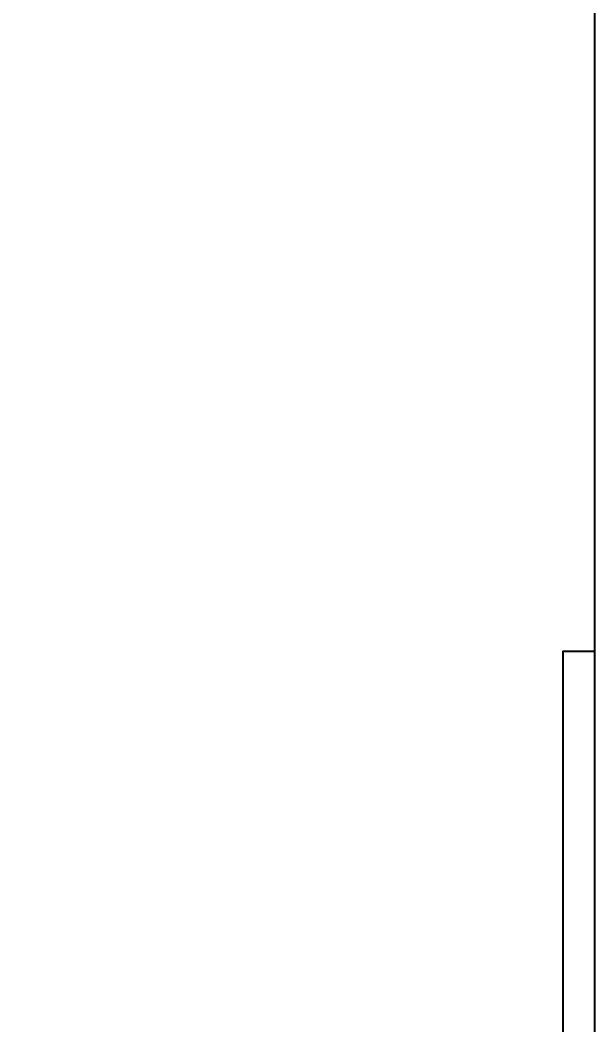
# Model space of a CAD drawing. Header units: millimetres. Extents: x -79526 to 153901, y -45620 to 21119.
# Drawn here: x 70584 to 70926, y -43670 to -43073 of the extents above; entities that cross this region are included whole.
import ezdxf
from ezdxf import colors
from ezdxf.entities.mleader import LeaderData, LeaderLine
from ezdxf.math import Vec2, Vec3

# ---------------------------------------------------------------- set-up
doc = ezdxf.new("R2010")
doc.units = ezdxf.units.MM
doc.header["$MEASUREMENT"] = 0
for name, color, linetype in [('notation', 6, 'Continuous'), ('Plot', 254, 'Continuous'), ('SolidLine', 7, 'Continuous')]:
    doc.layers.add(name, color=color, linetype=linetype)
doc.styles.get("Standard").update_dxf_attribs({"font": 'arial.ttf'})

# ---------------------------------------------------------------- blocks, each defined once
blk = doc.blocks.new('*U163')
at = {"layer": 'Plot', "lineweight": -2, "ltscale": 0.2}
blk.add_line((-711.2, -1099.85), (-711.2, 509.85), dxfattribs=at)
blk = doc.blocks.new('*U162')
at = {"color": 0, "linetype": 'ByBlock', "lineweight": -2, "transparency": 16777216}
blk.add_blockref('*U163', (0, 0), dxfattribs=at)

msp = doc.modelspace()

# ---------------------------------------------------------------- linework, layer by layer
at = {"layer": 'Plot', "lineweight": -2}
msp.add_line((70925.62, -44089.33), (70925.62, -42679.63), dxfattribs=at)
at = {"layer": 'SolidLine', "lineweight": -2}
msp.add_lwpolyline([(70906.62, -44133.3), (70925.62, -44133.3), (70925.62, -43447.7), (70906.62, -43447.7)], close=True, dxfattribs=at)

# ---------------------------------------------------------------- block references
msp.add_blockref('*U162', (71636.82, -42989.48))

# ---------------------------------------------------------------- leaders
at = {"layer": 'notation'}
ml = msp.add_multileader_mtext('Standard', dxfattribs=at)
ml.set_content('{\\L\\OD-B-E2-damp-SW\\H0.8x;\\l\\o\\PSensor: SP_1_200\\PRange:+100,-100}', color=256)
ml.set_leader_properties()
ml.build(insert=Vec2(0, 0))
ml.multileader.update_dxf_attribs({"dogleg_length": 0.36, "arrow_head_size": 0.36})
ctx = ml.context
ctx.base_point, ctx.char_height, ctx.arrow_head_size, ctx.landing_gap_size, ctx.plane_origin = Vec3(68625.35, -42335.32), 100, 0.36, 0.18, Vec3(69131.96, -44056.87)
notes = []
notes.append((ctx, [(1, (1, 1, 0), (69813.92, -42335.32), (-1, 0), 75.05, [(0, [(70763.21, -44038.33)], 0, [])])]))
ctx.mtext.insert, ctx.mtext.width, ctx.mtext.defined_height, ctx.mtext.flow_direction = Vec3(68625.53, -42273.56), 943.9359, 543.11, 5
ml = msp.add_multileader_mtext('Standard', dxfattribs=at)
ml.set_content('{\\L\\OLC-B-E2-damp-SW\\H0.8x;\\l\\o\\P\\psm1;Sensor: LC_pin                  \\PRange:}', color=256)
ml.set_leader_properties()
ml.build(insert=Vec2(0, 0))
ml.multileader.update_dxf_attribs({"dogleg_length": 0.36, "arrow_head_size": 0.36})
ctx = ml.context
ctx.base_point, ctx.char_height, ctx.arrow_head_size, ctx.landing_gap_size, ctx.plane_origin = Vec3(69132.42, -43532.18), 100, 0.36, 0.18, Vec3(69726.13, -44193.17)
notes.append((ctx, [(1, (1, 1, 0), (70399.24, -43532.18), (-1, 0), 75.05, [(0, [(70803.21, -44220.53)], 0, [])])]))
ctx.mtext.insert, ctx.mtext.width, ctx.mtext.defined_height, ctx.mtext.flow_direction = Vec3(69132.6, -43470.42), 945.5397, 543.11, 5
for ctx, leaders in notes:
    for number, flags, end, landing, length, lines in leaders:
        leader = LeaderData()
        leader.index, (leader.has_last_leader_line, leader.has_dogleg_vector, leader.attachment_direction) = number, flags
        leader.last_leader_point, leader.dogleg_vector, leader.dogleg_length = Vec3(end), Vec3(landing), length
        for number, points, colour, breaks in lines:
            line = LeaderLine()
            line.index, line.vertices, line.color, line.breaks = number, Vec3.list(points), colors.encode_raw_color(colour), breaks
            leader.lines.append(line)
        ctx.leaders.append(leader)

doc.saveas('drawing.dxf')
